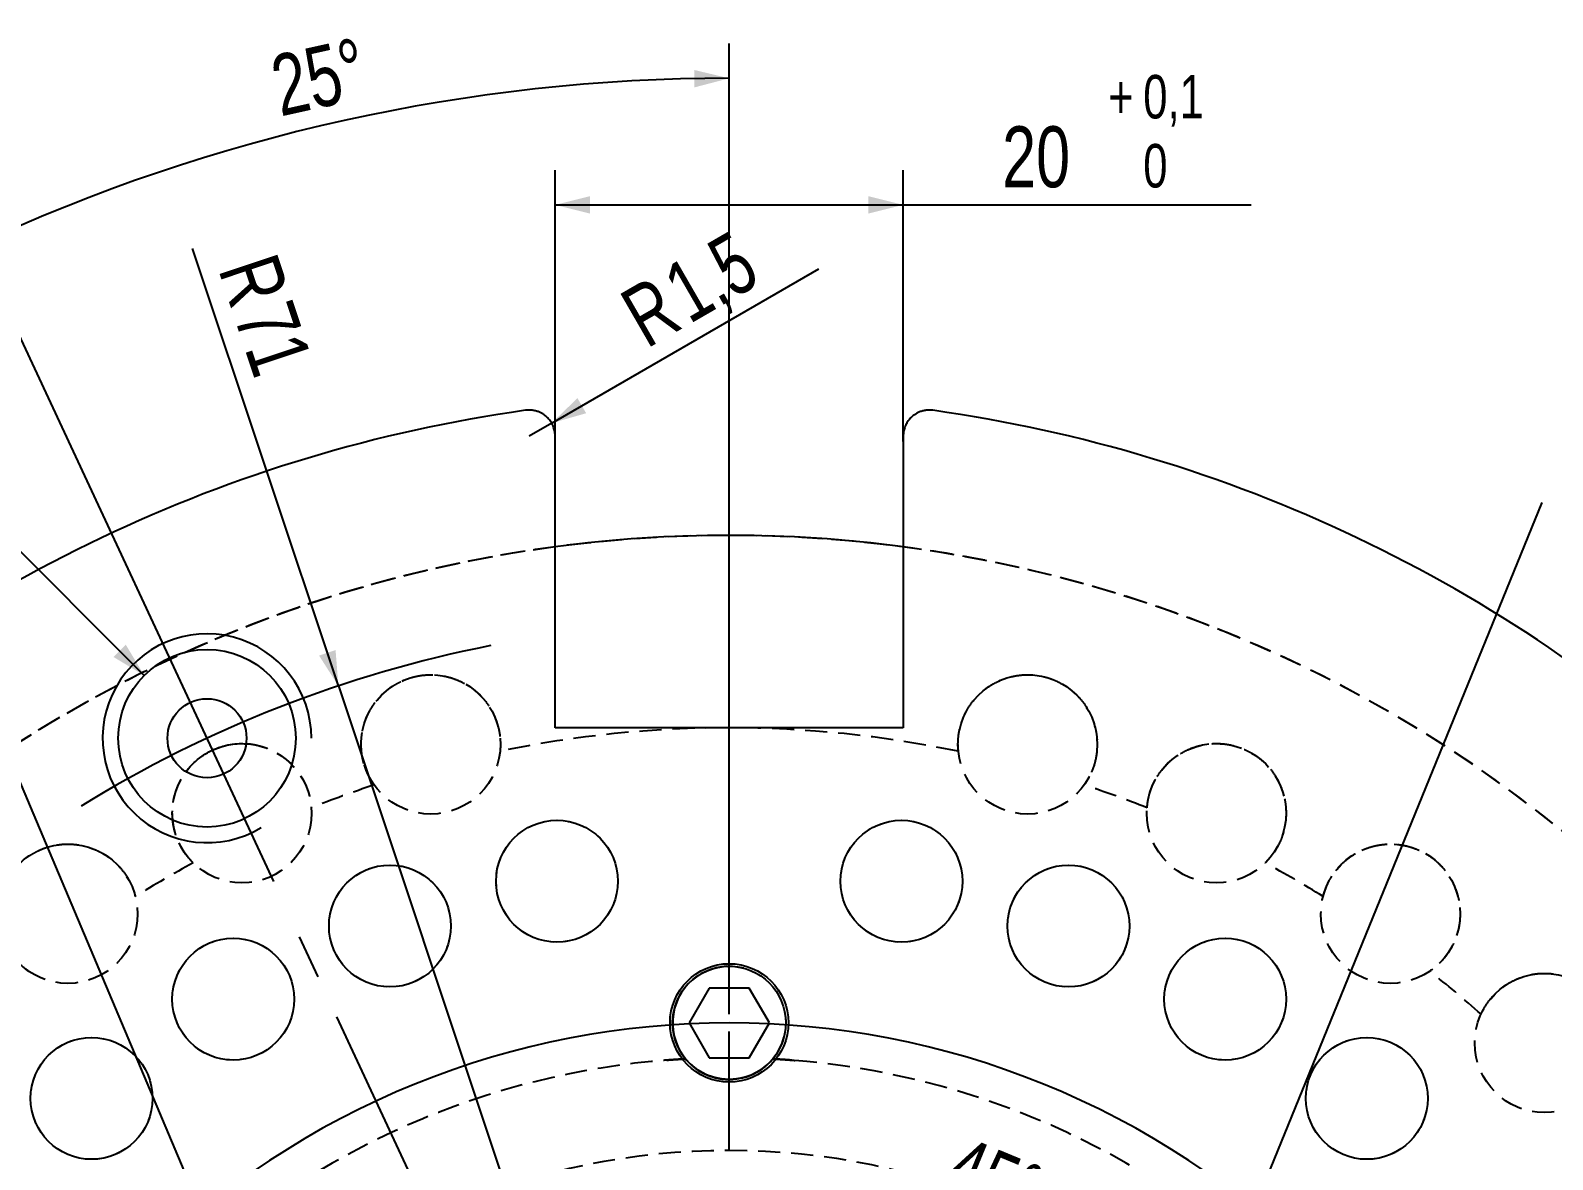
# Model space of a CAD drawing. Header units: millimetres. Extents: x 8 to 872, y 8 to 585.
# Drawn here: x 77.2 to 164.7, y 75.1 to 140 of the extents above; entities that cross this region are included whole.
import ezdxf

# ---------------------------------------------------------------- set-up
doc = ezdxf.new("R2010")
doc.units = ezdxf.units.MM
doc.header["$PDSIZE"] = -1
doc.linetypes.add('CENTERX2', pattern=[20.32, 12.7, -2.54, 2.54, -2.54])
doc.linetypes.add('HIDDEN', pattern=[1.905, 1.27, -0.635])
for name, color, linetype in [('CENTERLINE', 4, 'CENTERX2'), ('DETAIL', 3, 'Continuous'), ('DIMENSIONS', 2, 'Continuous'), ('HIDDEN', 3, 'HIDDEN'), ('TEXT', 2, 'Continuous')]:
    doc.layers.add(name, color=color, linetype=linetype)
doc.layers.add('OUTLINE', color=7, linetype='Continuous', lineweight=25)
doc.styles.add('SLDTEXTSTYLE0', font='TXT', dxfattribs={"width": 0.75})
doc.styles.add('SLDTEXTSTYLE6', font='TXT', dxfattribs={"width": 0.6875})
doc.dimstyles.new('SLDDIMSTYLE17', dxfattribs={"dimtxt": 0.18, "dimasz": 2, "dimexe": 0, "dimexo": 0.0625, "dimgap": 0, "dimtad": 0, "dimtih": 1, "dimtoh": 1, "dimdec": 0, "dimrnd": 1e-09, "dimzin": 0, "dimdsep": 46, "dimtxsty": 'Standard', "dimsah": 1, "dimcen": 0.09, "dimadec": 0, "dimazin": 0, "dimtfac": 2, "dimtdec": 0, "dimtofl": 0, "dimtmove": 0, "dimatfit": 3, "dimfxl": 0, "dimfrac": 2, "dimtolj": 1, "dimtzin": 0, "dimarcsym": 0})
doc.dimstyles.new('SLDDIMSTYLE21', dxfattribs={"dimtxt": 3.5, "dimasz": 2, "dimexe": 0, "dimexo": 0.0625, "dimgap": 0.875, "dimtad": 1, "dimdec": 1, "dimrnd": 1e-09, "dimzin": 12, "dimdsep": 46, "dimtxsty": 'SLDTEXTSTYLE0', "dimsah": 1, "dimcen": 0, "dimadec": 0, "dimazin": 3, "dimtfac": 1, "dimtdec": 1, "dimtofl": 0, "dimtmove": 0, "dimatfit": 3, "dimfxl": 0, "dimfrac": 2, "dimtolj": 1, "dimtzin": 12, "dimarcsym": 0})
doc.dimstyles.new('SLDDIMSTYLE23', dxfattribs={"dimtxt": 3.5, "dimasz": 2, "dimexe": 0, "dimexo": 0.0625, "dimgap": 0.875, "dimtad": 1, "dimrnd": 1e-09, "dimzin": 12, "dimdsep": 46, "dimtxsty": 'SLDTEXTSTYLE0', "dimsah": 1, "dimcen": 0, "dimadec": 0, "dimazin": 3, "dimtfac": 1, "dimtofl": 0, "dimtmove": 0, "dimatfit": 3, "dimfxl": 0, "dimfrac": 2, "dimtolj": 1, "dimtzin": 12, "dimarcsym": 0})
doc.dimstyles.new('SLDDIMSTYLE24', dxfattribs={"dimtxt": 3.5, "dimasz": 2, "dimexe": 0, "dimexo": 0.0625, "dimgap": 0.875, "dimtad": 1, "dimrnd": 1e-09, "dimzin": 12, "dimdsep": 46, "dimtxsty": 'SLDTEXTSTYLE0', "dimsah": 1, "dimcen": 0.09, "dimadec": 0, "dimazin": 3, "dimtol": 1, "dimtp": 0.1, "dimtfac": 1, "dimtdec": 1, "dimtofl": 0, "dimtmove": 0, "dimatfit": 3, "dimfxl": 0, "dimfrac": 2, "dimtolj": 1, "dimarcsym": 0})
doc.dimstyles.new('SLDDIMSTYLE25', dxfattribs={"dimtxt": 3.5, "dimasz": 2, "dimexe": 0, "dimexo": 0.0625, "dimgap": 0.875, "dimtad": 0, "dimtih": 1, "dimtoh": 1, "dimdec": 1, "dimrnd": 1e-09, "dimzin": 12, "dimdsep": 46, "dimtxsty": 'SLDTEXTSTYLE0', "dimsah": 1, "dimcen": 0, "dimadec": 0, "dimazin": 3, "dimtfac": 1, "dimtofl": 0, "dimtmove": 0, "dimatfit": 3, "dimfxl": 0, "dimfrac": 2, "dimtolj": 1, "dimtzin": 12, "dimarcsym": 0})
doc.dimstyles.new('SLDDIMSTYLE8', dxfattribs={"dimtxt": 3.5, "dimasz": 2, "dimexe": 0, "dimexo": 0.0625, "dimgap": 0.875, "dimtad": 1, "dimdec": 4, "dimzin": 12, "dimdsep": 46, "dimtxsty": 'SLDTEXTSTYLE0', "dimsah": 1, "dimcen": 0.09, "dimazin": 3, "dimtfac": 1, "dimtofl": 0, "dimtmove": 0, "dimatfit": 3, "dimfxl": 0, "dimfrac": 2, "dimtolj": 1, "dimtzin": 12, "dimarcsym": 0})

# ---------------------------------------------------------------- blocks, each defined once
blk = doc.blocks.new('_D_66')
at = {"layer": 'DIMENSIONS'}
for q in [(86.527, 127.429), (117.359, 34.961)]:
    blk.add_line((94.901, 102.316), q, dxfattribs=at)
blk.add_solid([(94.901, 102.316), (94.742, 104.371), (93.794, 104.055)], dxfattribs=at)
at = {"layer": 'DIMENSIONS', "char_height": 3.5, "attachment_point": 1, "rotation": 288.44024, "style": 'SLDTEXTSTYLE0'}
for s, insert in [('R', (91.308, 127.35)), ('71', (92.204, 124.663))]:
    blk.add_mtext(s, dxfattribs=dict(at, insert=insert))
blk = doc.blocks.new('_D_67')
at = {"layer": 'DIMENSIONS'}
for p, q in [((117.359, 83.461), (117.359, 139.208)), ((91.187, 91.087), (73.303, 129.441))]:
    blk.add_line(p, q, dxfattribs=at)
blk.add_arc((117.359, 34.961), 102.247, 90, 115, dxfattribs=at)
for points in [[(117.359, 137.208), (115.354, 137.688), (115.364, 136.688)], [(74.148, 127.628), (76.175, 128), (75.762, 128.911)]]:
    blk.add_solid(points, dxfattribs=at)
at = {"layer": 'DIMENSIONS', "insert": (90.816, 138.427), "char_height": 3.5, "attachment_point": 1, "rotation": 12.5, "style": 'SLDTEXTSTYLE0'}
blk.add_mtext('25°', dxfattribs=at)
blk = doc.blocks.new('_D_68')
at = {"layer": 'DIMENSIONS'}
blk.add_arc((117.359, 34.961), 39.035, 45, 90, dxfattribs=at)
for points in [[(117.359, 73.996), (119.346, 73.445), (119.371, 74.444)], [(144.961, 62.563), (143.855, 64.303), (143.167, 63.578)]]:
    blk.add_solid(points, dxfattribs=at)
at = {"layer": 'DIMENSIONS', "insert": (130.772, 76.54), "char_height": 3.5, "attachment_point": 1, "rotation": 337.5, "style": 'SLDTEXTSTYLE0'}
blk.add_mtext('45°', dxfattribs=at)
blk = doc.blocks.new('_D_72')
at = {"layer": 'DIMENSIONS'}
for p, q in [((107.359, 116.341), (107.359, 131.939)), ((127.359, 116.341), (127.359, 131.939)), ((107.359, 129.939), (127.359, 129.939)), ((127.359, 129.939), (147.352, 129.939))]:
    blk.add_line(p, q, dxfattribs=at)
for points in [[(107.359, 129.939), (109.359, 129.439), (109.359, 130.439)], [(127.359, 129.939), (125.359, 130.439), (125.359, 129.439)]]:
    blk.add_solid(points, dxfattribs=at)
at = {"layer": 'DIMENSIONS', "attachment_point": 1, "style": 'SLDTEXTSTYLE0'}
for s, insert, char_height in [('0,1', (141.15, 137.402), 2.5), ('+', (139.132, 137.402), 2.5), ('20', (133.043, 134.451), 3.5), ('0', (141.15, 133.438), 2.5)]:
    blk.add_mtext(s, dxfattribs=dict(at, insert=insert, char_height=char_height))
blk = doc.blocks.new('SW_SYMBOL_HOLE_DEPTH')
at = {"layer": 'DIMENSIONS', "color": 0}
for p, q in [((0, 875), (800, 875)), ((400, 875), (400, 75)), ((100, 555), (400, 75)), ((700, 555), (400, 75))]:
    blk.add_line(p, q, dxfattribs=at)
blk = doc.blocks.new('_D_73')
at = {"layer": 'DIMENSIONS'}
for p, q in [((59.087, 127.564), (18.32, 127.564)), ((83.746, 102.914), (59.087, 127.564))]:
    blk.add_line(p, q, dxfattribs=at)
blk.add_solid([(83.746, 102.914), (82.685, 104.682), (81.978, 103.975)], dxfattribs=at)
at = {"layer": 'DIMENSIONS', "xscale": 0.004470703125, "yscale": 0.004470703125, "zscale": 0.004470703125}
for p in [(39.545, 133.601), (41.437, 128.049)]:
    blk.add_blockref('SW_SYMBOL_HOLE_DEPTH', p, dxfattribs=at)
at = {"layer": 'DIMENSIONS', "char_height": 3.5, "attachment_point": 1}
for s, insert, style in [('%%c', (21.91, 137.627), 'SLDTEXTSTYLE0'), ('10,2', (28.481, 137.627), 'SLDTEXTSTYLE0'), ('17,3', (45.837, 137.627), 'SLDTEXTSTYLE0'), ('M12', (20.02, 132.075), 'SLDTEXTSTYLE0'), ('- 6H', (31.545, 132.129), 'SLDTEXTSTYLE6'), ('17,3', (47.727, 132.075), 'SLDTEXTSTYLE0')]:
    blk.add_mtext(s, dxfattribs=dict(at, insert=insert, style=style))
blk = doc.blocks.new('_D_74')
at = {"layer": 'DIMENSIONS'}
for q in [(122.516, 126.272), (105.859, 116.656)]:
    blk.add_line((107.158, 117.406), q, dxfattribs=at)
blk.add_solid([(107.158, 117.406), (109.14, 117.973), (108.64, 118.839)], dxfattribs=at)
at = {"layer": 'DIMENSIONS', "char_height": 3.5, "attachment_point": 1, "rotation": 30, "style": 'SLDTEXTSTYLE0'}
for s, insert in [('1,5', (113.317, 126.103)), ('R', (110.864, 124.687))]:
    blk.add_mtext(s, dxfattribs=dict(at, insert=insert))

msp = doc.modelspace()

# ---------------------------------------------------------------- linework, layer by layer
at = {"color": 7, "linetype": 'Continuous', "lineweight": 0}
msp.add_point((87.35329, 99.30894), dxfattribs=at)
at = {"layer": 'CENTERLINE'}
for q in [(91.60973, 90.18098), (117.35918, 82.46109)]:
    msp.add_line((117.35918, 34.96109), q, dxfattribs=at)
at = {"layer": 'DETAIL'}
msp.add_arc((117.35918, 82.96109), 3.25, 75, 345, dxfattribs=at)
msp.add_arc((117.35918, 82.96109), 3.25, 75, 345, dxfattribs=at)
at = {"layer": 'HIDDEN'}
for centre, radius in [((100.21242, 98.95368), 4), ((134.50594, 98.95368), 4), ((89.36072, 95.00398), 4), ((145.35764, 95.00398), 4), ((107.46124, 91.09513), 3.5), ((127.25713, 91.09513), 3.5), ((79.35974, 89.22991), 4), ((155.35862, 89.22991), 4), ((97.86403, 88.52357), 3.5), ((136.85433, 88.52357), 3.5), ((88.85918, 84.32454), 3.5), ((145.85918, 84.32454), 3.5), ((117.35918, 82.96109), 3.25), ((164.20501, 81.80691), 4), ((80.72029, 78.62562), 3.5), ((153.99808, 78.62562), 3.5)]:
    msp.add_circle(centre, radius, dxfattribs=at)
for radius, start, end in [(76, 39.9913068, 140.0086932), (76, 97.5608432, 140.0086932), (76, 67.3725973, 112.6274027), (76, 67.3725973, 112.6274027), (76, 39.9913068, 82.4391568), (64.95, 78.3046094, 101.6953906), (64.95, 108.3046094, 111.6953906), (64.95, 68.3046094, 71.6953906), (64.95, 118.3046094, 121.6953906), (64.95, 58.3046094, 61.6953906), (64.95, 48.3046094, 51.6953906), (46, 93.1240038, 131.8759962), (46, 93.1240038, 131.8759962), (46, 48.1240038, 86.8759962), (46, 48.1240038, 86.8759962), (40.67122, 0, 180)]:
    msp.add_arc((117.35918, 34.96109), radius, start, end, dxfattribs=at)
for points, knots in [([(96.96041, 96.62464), (96.87262, 96.75663), (96.69672, 97.02111), (96.49771, 97.44743), (96.34656, 97.89087), (96.24872, 98.35108), (96.20495, 98.82534), (96.21843, 99.31095), (96.29273, 99.80247), (96.42239, 100.26086), (96.59659, 100.68143), (96.80355, 101.06157), (97.04205, 101.40434), (97.30308, 101.7069), (97.57572, 101.96946), (97.8642, 102.19882), (98.16208, 102.39339), (98.46137, 102.55513), (98.77789, 102.69316), (99.10866, 102.80324), (99.44841, 102.88479), (99.83961, 102.94386), (100.2769, 102.96228), (100.76187, 102.92584), (101.23582, 102.8305), (101.69536, 102.67894), (102.12181, 102.47872), (102.51186, 102.23682), (102.86179, 101.96123), (103.17113, 101.65693), (103.44059, 101.32801), (103.66936, 100.97999), (103.88068, 100.57269), (104.05722, 100.10236), (104.17673, 99.56795), (104.22472, 99.05269), (104.20305, 98.71511), (104.19326, 98.56267)], [0, 0, 0, 0, 0.0344158, 0.06895524, 0.10349968, 0.1379226, 0.17254151, 0.20731222, 0.24204343, 0.27660787, 0.30402455, 0.33149774, 0.35888025, 0.38053775, 0.40224714, 0.42387891, 0.44197965, 0.46013102, 0.47821973, 0.49637148, 0.51458901, 0.53274258, 0.55843155, 0.58413574, 0.61213215, 0.64014865, 0.66923278, 0.69842576, 0.72755229, 0.75707531, 0.78670298, 0.81635296, 0.84590667, 0.88618385, 0.92655845, 0.96683745, 1, 1, 1, 1]), ([(130.5251, 98.56267), (130.51507, 98.72088), (130.49497, 99.03787), (130.53578, 99.50658), (130.6266, 99.96619), (130.77198, 100.41366), (130.97121, 100.84627), (131.22569, 101.26008), (131.53579, 101.6486), (131.87727, 101.98075), (132.23842, 102.25787), (132.60772, 102.4836), (132.98566, 102.6612), (133.363, 102.7927), (133.73039, 102.88376), (134.0949, 102.93817), (134.45015, 102.95773), (134.79022, 102.94814), (135.13334, 102.90943), (135.47484, 102.83937), (135.80985, 102.74012), (136.17817, 102.59567), (136.56609, 102.39299), (136.96787, 102.11895), (137.33064, 101.7994), (137.65284, 101.43837), (137.92204, 101.05175), (138.13889, 100.64725), (138.30414, 100.23361), (138.41989, 99.81541), (138.48879, 99.39582), (138.5129, 98.98005), (138.49225, 98.52165), (138.40998, 98.02607), (138.24627, 97.5035), (138.03021, 97.03328), (137.84265, 96.75176), (137.75795, 96.62464)], [0, 0, 0, 0, 0.03441576, 0.06895503, 0.10349961, 0.1379224, 0.17254142, 0.20731221, 0.24204352, 0.27660802, 0.30402446, 0.33149768, 0.35888016, 0.38053761, 0.40224698, 0.42387896, 0.44197972, 0.46013098, 0.47821962, 0.49637149, 0.51458906, 0.5327426, 0.55843153, 0.58413565, 0.61213202, 0.64014873, 0.66923286, 0.6984257, 0.72755239, 0.75707521, 0.7867028, 0.81635288, 0.8459067, 0.88618369, 0.92655844, 0.96683734, 1, 1, 1, 1]), ([(89.59296, 98.99224), (89.62583, 98.99184), (89.82449, 98.9894), (90.17306, 98.92674), (90.62931, 98.80796), (91.05503, 98.6363), (91.4476, 98.42596), (91.80506, 98.17992), (92.12756, 97.90281), (92.41328, 97.5998), (92.69211, 97.23538), (92.94765, 96.80286), (93.15814, 96.29731), (93.29487, 95.79823), (93.33215, 95.462), (93.34899, 95.31018)], [0, 0, 0, 0, 0.014118184, 0.08533051, 0.159256608, 0.233458917, 0.307492902, 0.382534482, 0.457841641, 0.533205832, 0.608325732, 0.710701859, 0.813326356, 0.915706935, 1, 1, 1, 1]), ([(141.36938, 95.31018), (141.38697, 95.46773), (141.42223, 95.78339), (141.54381, 96.2379), (141.71306, 96.67475), (141.93393, 97.09019), (142.20525, 97.48162), (142.52772, 97.84496), (142.90058, 98.17372), (143.29455, 98.44153), (143.69833, 98.65172), (144.10123, 98.8099), (144.50425, 98.91917), (144.8987, 98.98315), (145.27632, 99.00904), (145.64474, 98.99931), (145.998, 98.95689), (146.33123, 98.88841), (146.66242, 98.79069), (146.98656, 98.6624), (147.29925, 98.50649), (147.63689, 98.30027), (147.98372, 98.03331), (148.3318, 97.69365), (148.63358, 97.31597), (148.88819, 96.90448), (149.08617, 96.47699), (149.22948, 96.04097), (149.32039, 95.60492), (149.36176, 95.17297), (149.35676, 94.7478), (149.3083, 94.33415), (149.20837, 93.88631), (149.0413, 93.41253), (148.78932, 92.92633), (148.49489, 92.50077), (148.26129, 92.2561), (148.15581, 92.14562)], [0, 0, 0, 0, 0.03441578, 0.06895525, 0.10349959, 0.13792268, 0.17254143, 0.20731243, 0.24204361, 0.27660793, 0.30402444, 0.33149758, 0.35888024, 0.38053764, 0.40224705, 0.42387907, 0.44197981, 0.460131, 0.47821957, 0.49637154, 0.51458899, 0.53274261, 0.55843152, 0.58413587, 0.61213225, 0.64014859, 0.6692329, 0.69842565, 0.72755224, 0.75707524, 0.78670281, 0.81635283, 0.84590655, 0.88618371, 0.92655845, 0.96683737, 1, 1, 1, 1]), ([(86.56255, 92.14562), (86.45317, 92.26037), (86.23402, 92.49027), (85.964, 92.87556), (85.73815, 93.28602), (85.56187, 93.72225), (85.43642, 94.18171), (85.36537, 94.66228), (85.3532, 95.15923), (85.40124, 95.63319), (85.4999, 96.07757), (85.63724, 96.48803), (85.81422, 96.86646), (85.98923, 97.16878), (86.11103, 97.33046), (86.15665, 97.39101)], [0, 0, 0, 0, 0.08745921, 0.17523249, 0.26301865, 0.3504961, 0.43847153, 0.52683324, 0.61509389, 0.7029308, 0.77260335, 0.84241915, 0.91200511, 0.96704235, 1, 1, 1, 1]), ([(77.10043, 85.92908), (76.97279, 86.02309), (76.71704, 86.21145), (76.38422, 86.54399), (76.09052, 86.909), (75.84118, 87.30799), (75.63785, 87.73868), (75.48443, 88.19962), (75.38614, 88.68691), (75.35119, 89.162), (75.37105, 89.61678), (75.43551, 90.04478), (75.5424, 90.44845), (75.68421, 90.82204), (75.8506, 91.16202), (76.04324, 91.47621), (76.2566, 91.76093), (76.48253, 92.01528), (76.73275, 92.25323), (77.00592, 92.46981), (77.29729, 92.66264), (77.6447, 92.85195), (78.04931, 93.01882), (78.5175, 93.15045), (78.99547, 93.22296), (79.47914, 93.23771), (79.94835, 93.19541), (80.3976, 93.10151), (80.82069, 92.96222), (81.21545, 92.78207), (81.58117, 92.56515), (81.91516, 92.31637), (82.25304, 92.0059), (82.5798, 91.62433), (82.87488, 91.16301), (83.09621, 90.69525), (83.1913, 90.37061), (83.23424, 90.22402)], [0, 0, 0, 0, 0.03441573, 0.06895518, 0.1034996, 0.13792253, 0.17254139, 0.20731234, 0.2420435, 0.27660797, 0.30402456, 0.33149758, 0.35888012, 0.38053758, 0.40224697, 0.42387897, 0.4419798, 0.46013097, 0.47821965, 0.49637142, 0.514589, 0.5327425, 0.5584315, 0.58413564, 0.61213209, 0.64014862, 0.66923278, 0.69842568, 0.72755225, 0.75707527, 0.78670289, 0.81635286, 0.84590656, 0.88618363, 0.9265585, 0.96683724, 1, 1, 1, 1]), ([(151.48412, 90.22402), (151.52881, 90.37612), (151.61834, 90.68086), (151.81699, 91.10735), (152.05954, 91.50817), (152.34918, 91.87895), (152.68436, 92.21732), (153.06502, 92.51914), (153.48931, 92.77816), (153.9238, 92.97349), (154.35794, 93.11038), (154.78218, 93.19619), (155.19806, 93.23381), (155.59762, 93.22833), (155.97401, 93.18824), (156.33514, 93.1147), (156.67566, 93.01157), (156.99194, 92.88626), (157.30113, 92.73251), (157.59808, 92.5499), (157.87893, 92.34205), (158.17564, 92.08034), (158.47084, 91.7572), (158.75466, 91.36227), (158.98626, 90.93791), (159.16555, 90.48847), (159.28629, 90.03309), (159.35171, 89.57881), (159.36552, 89.1336), (159.33125, 88.70103), (159.25249, 88.28318), (159.13295, 87.88423), (158.95676, 87.46055), (158.70996, 87.02298), (158.37738, 86.58792), (158.01353, 86.21996), (157.74099, 86.01957), (157.61793, 85.92908)], [0, 0, 0, 0, 0.0344158, 0.06895515, 0.10349966, 0.13792265, 0.17254148, 0.2073124, 0.24204352, 0.27660792, 0.30402453, 0.33149758, 0.35888017, 0.38053763, 0.40224699, 0.423879, 0.44197969, 0.46013107, 0.47821964, 0.49637156, 0.51458901, 0.53274263, 0.55843149, 0.58413577, 0.61213219, 0.64014857, 0.66923284, 0.69842564, 0.72755231, 0.7570753, 0.78670285, 0.81635287, 0.84590658, 0.88618367, 0.92655843, 0.96683732, 1, 1, 1, 1]), ([(160.56199, 83.45872), (160.63241, 83.60075), (160.7735, 83.88532), (161.0432, 84.27083), (161.35166, 84.62344), (161.70129, 84.93829), (162.09013, 85.21332), (162.51742, 85.44445), (162.98024, 85.62586), (163.44205, 85.74277), (163.89337, 85.80219), (164.32606, 85.81302), (164.74216, 85.77787), (165.1347, 85.70308), (165.4984, 85.59825), (165.84128, 85.46311), (166.15872, 85.30242), (166.44843, 85.12409), (166.72622, 84.91899), (166.98695, 84.68758), (167.22745, 84.43412), (167.4742, 84.12487), (167.7088, 83.75538), (167.91974, 83.31716), (168.07413, 82.85903), (168.17265, 82.38528), (168.21247, 81.91586), (168.19801, 81.45712), (168.1343, 81.01628), (168.02545, 80.59622), (167.87532, 80.1984), (167.68832, 79.82627), (167.44124, 79.43962), (167.1222, 79.05156), (166.71913, 78.68086), (166.29691, 78.38167), (165.99372, 78.23164), (165.85681, 78.1639)], [0, 0, 0, 0, 0.03441591, 0.06895526, 0.1034996, 0.1379226, 0.17254146, 0.20731229, 0.24204359, 0.27660802, 0.30402456, 0.33149761, 0.3588802, 0.38053769, 0.402247, 0.42387901, 0.44197963, 0.46013098, 0.47821975, 0.49637153, 0.51458888, 0.53274254, 0.55843152, 0.58413574, 0.61213214, 0.64014873, 0.66923288, 0.69842569, 0.72755225, 0.75707527, 0.78670284, 0.81635284, 0.84590656, 0.88618368, 0.92655845, 0.96683726, 1, 1, 1, 1]), ([(114.85231, 80.89273), (114.73871, 80.88627), (114.51114, 80.87332), (114.2143, 80.8537), (113.9543, 80.83512), (113.73895, 80.81856), (113.56867, 80.80475), (113.44585, 80.79435), (113.3737, 80.78815), (113.35126, 80.78619), (113.37873, 80.78854), (113.45741, 80.79538), (113.58431, 80.80604), (113.75808, 80.82005), (113.97801, 80.83688), (114.24046, 80.8555), (114.53107, 80.87453), (114.74848, 80.88685), (114.85231, 80.89273)], [0, 0, 0, 0, 0.06290136, 0.1260036, 0.1889059, 0.25181315, 0.31492175, 0.37782766, 0.44060625, 0.5035846, 0.56636197, 0.62897093, 0.69177826, 0.75438697, 0.81708527, 0.87998196, 0.94268007, 1, 1, 1, 1]), ([(114.85231, 80.89273), (114.93134, 80.80306), (115.08964, 80.62345), (115.364, 80.38812), (115.66179, 80.18131), (115.98337, 80.00956), (116.32316, 79.87378), (116.67401, 79.77707), (117.03118, 79.72143), (117.38948, 79.70501), (117.74533, 79.72744), (118.09386, 79.78906), (118.43112, 79.88662), (118.75618, 80.01954), (119.0646, 80.1873), (119.35257, 80.38717), (119.62533, 80.61964), (119.78394, 80.79958), (119.86605, 80.89273)], [0, 0, 0, 0, 0.063404751, 0.127000904, 0.190394021, 0.253935472, 0.317685661, 0.381217654, 0.443154709, 0.505295836, 0.567231629, 0.628048958, 0.6890597, 0.749883665, 0.811234968, 0.872775392, 0.934136847, 1, 1, 1, 1]), ([(119.86605, 80.89273), (119.78804, 80.80414), (119.63179, 80.62668), (119.36032, 80.39284), (119.0647, 80.18633), (118.74424, 80.01392), (118.40445, 79.87689), (118.05499, 79.77944), (117.70102, 79.72308), (117.34805, 79.70509), (116.99901, 79.72473), (116.6588, 79.7817), (116.33111, 79.87209), (116.01438, 79.99576), (115.71283, 80.15225), (115.43011, 80.33912), (115.133, 80.57895), (114.95563, 80.77723), (114.85231, 80.89273)], [0, 0, 0, 0, 0.06327509, 0.1267352, 0.18999079, 0.25345639, 0.31713589, 0.38058353, 0.44117835, 0.50197875, 0.56257119, 0.62115963, 0.67993423, 0.73853286, 0.79797131, 0.85758842, 0.91704324, 1, 1, 1, 1]), ([(119.86605, 80.89273), (119.97965, 80.88627), (120.20722, 80.87332), (120.50407, 80.8537), (120.76407, 80.83512), (120.97941, 80.81856), (121.14969, 80.80475), (121.27251, 80.79435), (121.34467, 80.78815), (121.36711, 80.78619), (121.33964, 80.78854), (121.26096, 80.79538), (121.13406, 80.80604), (120.96029, 80.82005), (120.74036, 80.83688), (120.4779, 80.8555), (120.1873, 80.87453), (119.96989, 80.88685), (119.86605, 80.89273)], [0, 0, 0, 0, 0.06290215, 0.12600439, 0.18890583, 0.25181398, 0.31492161, 0.37782849, 0.44060606, 0.50358544, 0.5663628, 0.6289707, 0.69177799, 0.75438766, 0.81708511, 0.87998179, 0.94268068, 1, 1, 1, 1])]:
    msp.add_open_spline(points, degree=3, knots=knots, dxfattribs=at)
at = {"layer": 'OUTLINE'}
for p, q in [((107.35918, 99.91109), (107.35918, 115.34143)), ((127.35918, 115.34143), (127.35918, 99.91109)), ((127.35918, 99.91109), (107.35918, 99.91109)), ((116.20448, 84.96109), (115.04978, 82.96109)), ((118.51388, 84.96109), (116.20448, 84.96109)), ((119.66858, 82.96109), (118.51388, 84.96109)), ((115.04978, 82.96109), (116.20448, 80.96109)), ((118.51388, 80.96109), (119.66858, 82.96109)), ((116.20448, 80.96109), (118.51388, 80.96109))]:
    msp.add_line(p, q, dxfattribs=at)
for centre, radius in [((87.35329, 99.30894), 5.1), ((87.35329, 99.30894), 2.27072), ((107.46124, 91.09513), 3.5), ((127.25713, 91.09513), 3.5), ((97.86403, 88.52357), 3.5), ((136.85433, 88.52357), 3.5), ((88.85918, 84.32454), 3.5), ((145.85918, 84.32454), 3.5), ((117.35918, 82.96109), 3.4), ((117.35918, 82.96109), 3.25), ((80.72029, 78.62562), 3.5), ((153.99808, 78.62562), 3.5)]:
    msp.add_circle(centre, radius, dxfattribs=at)
for centre, radius, start, end in [((117.35918, 34.96109), 84, 98.0127777, 132.8351284), ((117.35918, 34.96109), 84, 47.1648716, 81.9872223), ((117.35918, 34.96109), 76, 82.4391568, 97.5608432), ((87.35329, 99.30894), 6, 0.0315667, 301.2434112), ((117.35918, 34.96109), 71, 101.1232222, 121.6322754), ((117.35918, 34.96109), 48, 45, 135)]:
    msp.add_arc(centre, radius, start, end, dxfattribs=at)
for points, knots in [([(107.35918, 116.65564), (107.35454, 116.74362), (107.34511, 116.92246), (107.27142, 117.18338), (107.15277, 117.43303), (107.00557, 117.63183), (106.85803, 117.7794), (106.71977, 117.8883), (106.5734, 117.97838), (106.41064, 118.05461), (106.23369, 118.11247), (106.04242, 118.14862), (105.84919, 118.15974), (105.71808, 118.15053), (105.65219, 118.14129), (105.65009, 118.141)], [0, 0, 0, 0, 0.07889167, 0.16035477, 0.26003333, 0.36255615, 0.43278273, 0.50302732, 0.57520821, 0.64739697, 0.73374559, 0.82009994, 0.90859187, 0.99708609, 1, 1, 1, 1]), ([(129.06827, 118.141), (129.06617, 118.14129), (129.00179, 118.15032), (128.87378, 118.15952), (128.68212, 118.14935), (128.48924, 118.11385), (128.25986, 118.03925), (128.04932, 117.92743), (127.86379, 117.7827), (127.71543, 117.63481), (127.56697, 117.43522), (127.44874, 117.18822), (127.37379, 116.92512), (127.3641, 116.74634), (127.35918, 116.65564)], [0, 0, 0, 0, 0.002914342, 0.089317036, 0.175716309, 0.264180341, 0.352637671, 0.493203772, 0.565316801, 0.637411915, 0.737258911, 0.839630971, 0.918636436, 1, 1, 1, 1]), ([(107.35918, 115.34143), (107.35918, 115.47798), (107.35918, 115.75363), (107.35918, 116.11083), (107.35918, 116.4125), (107.35918, 116.57439), (107.35918, 116.65564)], [0, 0, 0, 0, 0.30137615, 0.60837675, 0.80343524, 1, 1, 1, 1]), ([(127.35918, 116.65564), (127.35918, 116.52221), (127.35918, 116.2525), (127.35918, 115.80878), (127.35918, 115.50106), (127.35918, 115.34143)], [0, 0, 0, 0, 0.32029033, 0.64738975, 1, 1, 1, 1]), ([(86.15665, 97.39101), (86.18603, 97.43227), (86.28815, 97.57563), (86.48579, 97.79168), (86.74395, 98.03549), (87.01096, 98.24663), (87.29861, 98.43754), (87.60526, 98.60341), (87.92568, 98.74266), (88.30076, 98.86899), (88.72777, 98.96189), (89.17947, 99.01128), (89.4615, 98.9983), (89.59296, 98.99224)], [0, 0, 0, 0, 0.04102087, 0.14254489, 0.22749661, 0.31268593, 0.39758059, 0.48277282, 0.56827184, 0.65347164, 0.77403698, 0.89467343, 1, 1, 1, 1])]:
    msp.add_open_spline(points, degree=3, knots=knots, dxfattribs=at)

# ---------------------------------------------------------------- dimensions: what is measured, and where the dimension line sits
at = {"layer": 'DIMENSIONS'}
for base, line1, line2, picture, middle in [((95.22893, 134.78421), ((117.35918, 82.46109), (117.35918, 34.96109)), ((91.60973, 90.18098), (117.35918, 34.96109)), '_D_67', (95.22893, 134.78421)), ((132.29711, 71.02445), ((151.30031, 68.90222), (117.35918, 34.96109)), ((117.35918, 82.46109), (117.35918, 34.96109)), '_D_68', (132.29711, 71.02445))]:
    dim = msp.add_angular_dim_2l(base=base, line1=line1, line2=line2, dimstyle='SLDDIMSTYLE8', dxfattribs=at)
    dim.commit()
    dim.dimension.update_dxf_attribs({"geometry": picture, "text_midpoint": middle, "dimtype": 162})
dim = msp.add_diameter_dim_2p(p1=(90.96028, 95.70345), p2=(83.74629, 102.91444), text='<> {\\fGDT;x} 17.3\\PM12 - 6H {\\fGDT;x} 17.3\\P', dimstyle='SLDDIMSTYLE25', dxfattribs=at)
dim.commit()
dim.dimension.update_dxf_attribs({"geometry": '_D_73', "text_midpoint": (37.90947, 133.17182), "dimtype": 163})
dim = msp.add_linear_dim(base=(127.35918, 129.93895), p1=(107.35918, 115.34144), p2=(127.35918, 115.34144), dimstyle='SLDDIMSTYLE24', dxfattribs=at)
dim.commit()
dim.dimension.update_dxf_attribs({"geometry": '_D_72', "text_midpoint": (139.40394, 129.93895), "dimtype": 160})
for center, mpoint, dimstyle, picture, middle in [((105.85918, 116.65564), (107.15822, 117.40564), 'SLDDIMSTYLE21', '_D_74', (117.35919, 123.29518)), ((117.35918, 34.96109), (94.90079, 102.31553), 'SLDDIMSTYLE23', '_D_66', (88.28109, 122.16853))]:
    dim = msp.add_radius_dim(center=center, mpoint=mpoint, dimstyle=dimstyle, dxfattribs=at)
    dim.commit()
    dim.dimension.update_dxf_attribs({"geometry": picture, "text_midpoint": middle, "dimtype": 164})

# ---------------------------------------------------------------- leaders
at = {"layer": 'TEXT'}
for points in [[(90.25684, 64.51663), (69.8153, 112.84869)], [(144.32108, 64.43264), (164.08157, 112.84869)]]:
    msp.add_leader(points, dimstyle='SLDDIMSTYLE17', dxfattribs=at)

doc.saveas('drawing.dxf')
